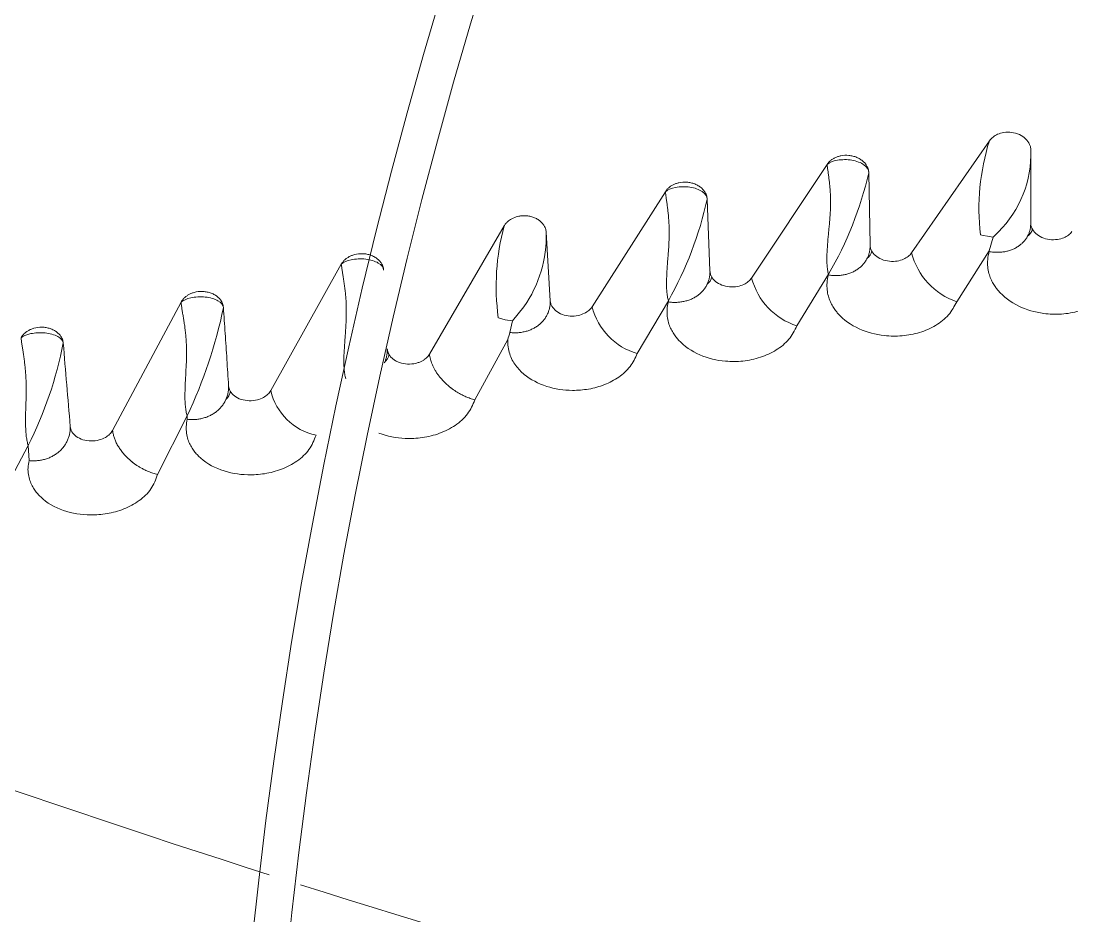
# Model space of a CAD drawing. Header units: millimetres. Extents: x 113490 to 142599, y -20467 to 115.
# Drawn here: x 133318.2 to 133390.1, y -10251.9 to -10190.7 of the extents above; entities that cross this region are included whole.
import ezdxf

# ---------------------------------------------------------------- set-up
doc = ezdxf.new("R2010")
doc.units = ezdxf.units.MM
doc.layers.add('DV3_0', color=7, linetype='Continuous')

msp = doc.modelspace()

# ---------------------------------------------------------------- linework, layer by layer
at = {"layer": 'DV3_0', "color": 7, "linetype": 'Continuous', "lineweight": 15}
for p, q in [((133379.102, -10206.592), (133384.42, -10198.935)), ((133387.256, -10199.563), (133387.242, -10204.527)), ((133368.17, -10208.306), (133373.328, -10200.544)), ((133376.175, -10201.108), (133376.267, -10206.05)), ((133357.265, -10210.278), (133362.274, -10202.405)), ((133365.131, -10202.909), (133365.325, -10207.827)), ((133346.148, -10213.523), (133351.254, -10204.748)), ((133354.132, -10205.173), (133354.411, -10209.856)), ((133385.039, -10205.146), (133384.683, -10205.505)), ((133383.993, -10205.39), (133383.805, -10205.344)), ((133384.286, -10205.449), (133383.993, -10205.39)), ((133384.683, -10205.506), (133384.286, -10205.449)), ((133384.683, -10205.505), (133384.408, -10206.447)), ((133382.194, -10209.93), (133384.408, -10206.447)), ((133384.408, -10206.447), (133384.405, -10206.498)), ((133335.31, -10216.005), (133340.129, -10207.365)), ((133371.267, -10211.576), (133373.42, -10208.052)), ((133373.42, -10208.051), (133373.418, -10208.098)), ((133324.493, -10218.734), (133329.176, -10209.965)), ((133352.608, -10210.271), (133351.831, -10211.246)), ((133360.354, -10213.475), (133362.478, -10209.858)), ((133362.478, -10209.858), (133362.478, -10209.94)), ((133351.337, -10211.157), (133350.86, -10211.021)), ((133351.831, -10211.246), (133351.337, -10211.157)), ((133351.831, -10211.246), (133351.654, -10212.036)), ((133349.253, -10216.64), (133351.503, -10212.511)), ((133327.573, -10221.74), (133329.593, -10217.734)), ((133329.593, -10217.733), (133329.6, -10217.967)), ((133315.452, -10225.951), (133318.732, -10219.763)), ((133318.732, -10219.762), (133318.783, -10220.791))]:
    msp.add_line(p, q, dxfattribs=at)
for centre, radius, start, end in [((133678.238, -10288.99), 477.5, 136.98025, 223.01975), ((133678.238, -10288.99), 456, 136.22822, 225.34418), ((133678.238, -10288.99), 453.5, 135.99119, 225.55886), ((133678.238, -10288.99), 343.5, 135.65946, 225.62289), ((133678.238, -10288.99), 346, 136.50602, 225.32035), ((133399.216, -10203.588), 15.511, 162.54213, 186.50253), ((133379.703, -10199.795), 7.557, 314.92233, 1.76239), ((133352.348, -10195.671), 24.439, 329.56586, 347.14778), ((133340.773, -10197.592), 24.932, 330.52894, 347.68668), ((133366.61, -10208.861), 15.898, 165.00298, 187.80676), ((133345.779, -10205.452), 8.357, 324.79019, 1.91433), ((133386.543, -10204.758), 0.842, 303.77478, 346.84189), ((133375.52, -10206.251), 0.897, 305.88427, 346.71446), ((133383.754, -10205.384), 4.806, 194.55048, 251.06411), ((133364.539, -10208), 0.942, 307.57461, 346.42967), ((133372.681, -10207.136), 4.66, 194.54387, 252.336), ((133600.503, -9418.197), 872.245, 245.061749, 252.291432), ((133300.415, -10203.855), 32.31, 334.56136, 348.45555), ((133361.633, -10209.149), 4.511, 194.49093, 253.53002), ((133357.296, -10214.084), 6.003, 160.05662, 164.81001), ((133294.295, -10207.516), 27.334, 333.38163, 348.95989), ((128184.049, -10647.425), 5155.431, 4.77297, 4.836578), ((133342.366, -10213.289), 1.068, 310.83867, 346.42868), ((133331.487, -10215.791), 1.106, 312.11245, 346.08773), ((133339.251, -10215.11), 4.041, 192.7941, 257.83161), ((133600.503, -9418.197), 872.245, 252.439478, 259.620226), ((133876.025, -8443.286), 1921.389, 250.257884, 253.587263)]:
    msp.add_arc(centre, radius, start, end, dxfattribs=at)
for points, knots in [([(133384.42, -10198.935), (133384.497, -10198.84), (133384.648, -10198.657), (133384.993, -10198.457), (133385.429, -10198.328), (133385.954, -10198.321), (133386.484, -10198.472), (133386.92, -10198.763), (133387.151, -10199.087), (133387.246, -10199.361), (133387.252, -10199.496), (133387.256, -10199.563)], [0, 0, 0, 0, 0.104171, 0.202862, 0.315207, 0.453016, 0.596047, 0.736876, 0.874614, 0.938161, 1, 1, 1, 1]), ([(133373.328, -10200.544), (133373.344, -10200.521), (133373.374, -10200.475), (133373.428, -10200.409), (133373.488, -10200.346), (133373.576, -10200.266), (133373.698, -10200.174), (133373.868, -10200.079), (133374.061, -10200), (133374.377, -10199.918), (133374.733, -10199.901), (133375.094, -10199.963), (133375.354, -10200.05), (133375.593, -10200.173), (133375.798, -10200.327), (133375.963, -10200.505), (133376.07, -10200.678), (133376.133, -10200.835), (133376.167, -10200.971), (133376.172, -10201.062), (133376.175, -10201.108)], [0, 0, 0, 0, 0.024134, 0.04836, 0.072806, 0.097596, 0.147346, 0.197463, 0.253452, 0.310188, 0.44873, 0.519838, 0.591578, 0.663957, 0.735397, 0.803684, 0.871681, 0.915225, 0.957782, 1, 1, 1, 1]), ([(133373.328, -10200.544), (133373.48, -10200.415), (133373.736, -10200.308), (133374.342, -10200.199), (133374.693, -10200.195), (133375.341, -10200.305), (133375.638, -10200.418), (133376.055, -10200.722), (133376.173, -10200.913), (133376.175, -10201.108)], [0, 0, 0, 0, 0.25, 0.25, 0.5, 0.5, 0.75, 0.75, 1, 1, 1, 1]), ([(133373.42, -10208.051), (133373.408, -10208.002), (133373.385, -10207.9), (133373.359, -10207.74), (133373.338, -10207.573), (133373.323, -10207.397), (133373.309, -10207.106), (133373.316, -10206.643), (133373.358, -10206.012), (133373.415, -10205.383), (133373.464, -10204.876), (133373.511, -10204.383), (133373.545, -10203.865), (133373.565, -10203.328), (133373.563, -10202.895), (133373.552, -10202.546), (133373.531, -10202.212), (133373.502, -10201.892), (133373.468, -10201.588), (133373.431, -10201.299), (133373.393, -10201.028), (133373.357, -10200.772), (133373.338, -10200.621), (133373.328, -10200.544)], [0, 0, 0, 0, 0.022409, 0.045589, 0.069571, 0.094381, 0.120045, 0.191549, 0.285493, 0.377196, 0.444191, 0.486257, 0.570457, 0.643705, 0.688578, 0.731351, 0.772306, 0.811765, 0.850086, 0.887654, 0.924879, 0.962184, 1, 1, 1, 1]), ([(133362.274, -10202.405), (133362.289, -10202.382), (133362.319, -10202.335), (133362.371, -10202.269), (133362.429, -10202.205), (133362.515, -10202.123), (133362.635, -10202.03), (133362.802, -10201.931), (133362.993, -10201.848), (133363.307, -10201.76), (133363.663, -10201.735), (133364.026, -10201.788), (133364.289, -10201.871), (133364.531, -10201.989), (133364.739, -10202.138), (133364.908, -10202.312), (133365.017, -10202.483), (133365.083, -10202.638), (133365.12, -10202.773), (133365.127, -10202.863), (133365.131, -10202.909)], [0, 0, 0, 0, 0.024029, 0.048159, 0.072516, 0.097221, 0.146847, 0.196862, 0.252882, 0.309652, 0.448785, 0.520176, 0.59216, 0.664628, 0.736101, 0.804272, 0.872116, 0.915511, 0.957922, 1, 1, 1, 1]), ([(133362.274, -10202.405), (133362.421, -10202.276), (133362.673, -10202.168), (133363.275, -10202.052), (133363.625, -10202.044), (133364.275, -10202.141), (133364.576, -10202.247), (133365, -10202.537), (133365.124, -10202.72), (133365.131, -10202.909)], [0, 0, 0, 0, 0.25, 0.25, 0.5, 0.5, 0.75, 0.75, 1, 1, 1, 1]), ([(133362.478, -10209.858), (133362.466, -10209.809), (133362.442, -10209.71), (133362.413, -10209.553), (133362.389, -10209.389), (133362.371, -10209.217), (133362.352, -10208.931), (133362.35, -10208.477), (133362.38, -10207.854), (133362.424, -10207.231), (133362.463, -10206.729), (133362.502, -10206.242), (133362.526, -10205.729), (133362.537, -10205.194), (133362.53, -10204.762), (133362.513, -10204.414), (133362.488, -10204.079), (133362.456, -10203.759), (133362.419, -10203.455), (133362.379, -10203.165), (133362.34, -10202.893), (133362.303, -10202.635), (133362.284, -10202.482), (133362.274, -10202.405)], [0, 0, 0, 0, 0.022201, 0.045152, 0.068882, 0.093418, 0.118782, 0.189613, 0.28218, 0.374375, 0.441059, 0.481971, 0.566408, 0.639815, 0.684963, 0.728061, 0.769391, 0.809271, 0.848051, 0.886111, 0.923847, 0.961672, 1, 1, 1, 1]), ([(133351.254, -10204.748), (133351.272, -10204.72), (133351.306, -10204.666), (133351.363, -10204.59), (133351.425, -10204.519), (133351.509, -10204.435), (133351.625, -10204.342), (133351.848, -10204.206), (133352.128, -10204.1), (133352.457, -10204.049), (133352.735, -10204.044), (133353.015, -10204.081), (133353.279, -10204.159), (133353.521, -10204.272), (133353.73, -10204.418), (133353.901, -10204.589), (133354.014, -10204.758), (133354.082, -10204.911), (133354.12, -10205.041), (133354.128, -10205.129), (133354.132, -10205.173)], [0, 0, 0, 0, 0.028167, 0.055348, 0.081659, 0.107229, 0.154212, 0.202321, 0.315456, 0.382435, 0.455458, 0.52668, 0.598478, 0.669805, 0.740218, 0.808365, 0.876005, 0.918304, 0.959423, 1, 1, 1, 1]), ([(133384.405, -10206.498), (133384.453, -10206.507), (133384.55, -10206.524), (133384.695, -10206.54), (133384.839, -10206.549), (133384.982, -10206.551), (133385.124, -10206.547), (133385.264, -10206.535), (133385.402, -10206.518), (133385.537, -10206.493), (133385.67, -10206.462), (133385.799, -10206.425), (133385.924, -10206.382), (133386.046, -10206.333), (133386.163, -10206.278), (133386.276, -10206.218), (133386.383, -10206.152), (133386.486, -10206.08), (133386.582, -10206.003), (133386.673, -10205.922), (133386.757, -10205.835), (133386.836, -10205.744), (133386.908, -10205.649), (133386.974, -10205.551), (133387.033, -10205.448), (133387.085, -10205.342), (133387.13, -10205.233), (133387.168, -10205.121), (133387.198, -10205.007), (133387.221, -10204.89), (133387.236, -10204.77), (133387.244, -10204.65), (133387.242, -10204.568), (133387.242, -10204.527)], [0, 0, 0, 0, 0.030744, 0.061438, 0.092125, 0.122844, 0.153625, 0.184492, 0.215464, 0.246557, 0.277781, 0.309144, 0.340652, 0.372311, 0.404123, 0.436093, 0.468225, 0.500527, 0.533, 0.565643, 0.598448, 0.631405, 0.6645, 0.69772, 0.731048, 0.76447, 0.797969, 0.831532, 0.865147, 0.898805, 0.9325, 0.966231, 1, 1, 1, 1]), ([(133387.242, -10204.527), (133387.246, -10204.591), (133387.254, -10204.721), (133387.346, -10204.978), (133387.572, -10205.28), (133387.999, -10205.552), (133388.525, -10205.696), (133389.054, -10205.693), (133389.501, -10205.573), (133389.787, -10205.412), (133389.963, -10205.262), (133390.031, -10205.178), (133390.065, -10205.136)], [0, 0, 0, 0, 0.06232, 0.125391, 0.257745, 0.398304, 0.543526, 0.684373, 0.802176, 0.903379, 0.95178, 1, 1, 1, 1]), ([(133340.129, -10207.365), (133340.142, -10207.341), (133340.169, -10207.293), (133340.218, -10207.223), (133340.272, -10207.156), (133340.353, -10207.07), (133340.468, -10206.971), (133340.631, -10206.864), (133340.819, -10206.772), (133341.133, -10206.668), (133341.496, -10206.628), (133341.869, -10206.669), (133342.141, -10206.743), (133342.392, -10206.855), (133342.608, -10207.001), (133342.782, -10207.172), (133342.896, -10207.341), (133342.966, -10207.495), (133343.005, -10207.629), (133343.012, -10207.72), (133343.016, -10207.765)], [0, 0, 0, 0, 0.023863, 0.047824, 0.072015, 0.09656, 0.145727, 0.195355, 0.251243, 0.307931, 0.448733, 0.521024, 0.59385, 0.666733, 0.738421, 0.806257, 0.87365, 0.91656, 0.958451, 1, 1, 1, 1]), ([(133373.418, -10208.097), (133373.467, -10208.105), (133373.564, -10208.121), (133373.71, -10208.134), (133373.855, -10208.141), (133373.999, -10208.141), (133374.142, -10208.134), (133374.282, -10208.12), (133374.421, -10208.1), (133374.556, -10208.073), (133374.689, -10208.039), (133374.819, -10208), (133374.945, -10207.954), (133375.067, -10207.902), (133375.184, -10207.845), (133375.297, -10207.781), (133375.405, -10207.713), (133375.507, -10207.638), (133375.604, -10207.559), (133375.695, -10207.475), (133375.78, -10207.386), (133375.859, -10207.292), (133375.931, -10207.195), (133375.997, -10207.094), (133376.056, -10206.989), (133376.109, -10206.88), (133376.154, -10206.769), (133376.192, -10206.655), (133376.223, -10206.538), (133376.246, -10206.419), (133376.261, -10206.298), (133376.269, -10206.175), (133376.268, -10206.091), (133376.267, -10206.05)], [0, 0, 0, 0, 0.030624, 0.061201, 0.091776, 0.122388, 0.153068, 0.183841, 0.214727, 0.245741, 0.276895, 0.308198, 0.339656, 0.371275, 0.403058, 0.43501, 0.467136, 0.499442, 0.53193, 0.564598, 0.597438, 0.630439, 0.663587, 0.696868, 0.730267, 0.763765, 0.797349, 0.831004, 0.864717, 0.898478, 0.93228, 0.96612, 1, 1, 1, 1]), ([(133376.267, -10206.05), (133376.273, -10206.114), (133376.284, -10206.243), (133376.381, -10206.496), (133376.613, -10206.792), (133377.044, -10207.053), (133377.574, -10207.185), (133378.103, -10207.17), (133378.546, -10207.041), (133378.828, -10206.874), (133379.002, -10206.72), (133379.069, -10206.635), (133379.102, -10206.592)], [0, 0, 0, 0, 0.062043, 0.124815, 0.256609, 0.396962, 0.54245, 0.683803, 0.801715, 0.902665, 0.951541, 1, 1, 1, 1]), ([(133384.405, -10206.498), (133384.363, -10206.681), (133384.284, -10207.028), (133384.293, -10207.531), (133384.374, -10207.975), (133384.508, -10208.357), (133384.67, -10208.676), (133384.84, -10208.936), (133385.304, -10209.533), (133386.327, -10210.304), (133387.92, -10210.761), (133389.353, -10210.812), (133390.573, -10210.606), (133391.683, -10210.142), (133392.609, -10209.447), (133392.959, -10208.837), (133393.134, -10208.532)], [0, 0, 0, 0, 0.049983, 0.095305, 0.136089, 0.172395, 0.204188, 0.231394, 0.253924, 0.400322, 0.537539, 0.629207, 0.722264, 0.815359, 0.907832, 1, 1, 1, 1]), ([(133340.129, -10207.365), (133340.261, -10207.235), (133340.506, -10207.124), (133341.105, -10206.995), (133341.46, -10206.977), (133342.126, -10207.054), (133342.436, -10207.149), (133342.877, -10207.415), (133343.008, -10207.588), (133343.016, -10207.765)], [0, 0, 0, 0, 0.25, 0.25, 0.5, 0.5, 0.75, 0.75, 1, 1, 1, 1]), ([(133340.432, -10215.19), (133340.419, -10215.139), (133340.393, -10215.035), (133340.363, -10214.87), (133340.338, -10214.697), (133340.319, -10214.515), (133340.3, -10214.214), (133340.3, -10213.734), (133340.333, -10213.082), (133340.379, -10212.431), (133340.417, -10211.905), (133340.453, -10211.395), (133340.471, -10210.859), (133340.471, -10210.305), (133340.452, -10209.857), (133340.425, -10209.495), (133340.388, -10209.146), (133340.345, -10208.81), (133340.297, -10208.489), (133340.248, -10208.182), (133340.201, -10207.891), (133340.158, -10207.614), (133340.139, -10207.448), (133340.129, -10207.365)], [0, 0, 0, 0, 0.022237, 0.045248, 0.069066, 0.093718, 0.119229, 0.190368, 0.28422, 0.374892, 0.441624, 0.484155, 0.567317, 0.639831, 0.684339, 0.726905, 0.76784, 0.807487, 0.846217, 0.884424, 0.922516, 0.960904, 1, 1, 1, 1]), ([(133362.478, -10209.94), (133362.527, -10209.947), (133362.624, -10209.961), (133362.771, -10209.972), (133362.916, -10209.976), (133363.06, -10209.974), (133363.202, -10209.964), (133363.343, -10209.948), (133363.481, -10209.925), (133363.617, -10209.896), (133363.749, -10209.86), (133363.879, -10209.818), (133364.004, -10209.769), (133364.126, -10209.715), (133364.243, -10209.655), (133364.356, -10209.59), (133364.464, -10209.519), (133364.566, -10209.442), (133364.662, -10209.361), (133364.753, -10209.274), (133364.838, -10209.183), (133364.916, -10209.088), (133364.988, -10208.989), (133365.054, -10208.885), (133365.113, -10208.778), (133365.165, -10208.668), (133365.211, -10208.555), (133365.249, -10208.439), (133365.28, -10208.321), (133365.303, -10208.2), (133365.319, -10208.077), (133365.327, -10207.953), (133365.326, -10207.869), (133365.325, -10207.827)], [0, 0, 0, 0, 0.03052, 0.060997, 0.091475, 0.121995, 0.152587, 0.183277, 0.214087, 0.245032, 0.276126, 0.307376, 0.338791, 0.370375, 0.402134, 0.434072, 0.466194, 0.498504, 0.531007, 0.563699, 0.59657, 0.629611, 0.662807, 0.696143, 0.729602, 0.763169, 0.796826, 0.83056, 0.864356, 0.898204, 0.932096, 0.966028, 1, 1, 1, 1]), ([(133365.325, -10207.827), (133365.332, -10207.89), (133365.345, -10208.019), (133365.448, -10208.269), (133365.686, -10208.559), (133366.123, -10208.81), (133366.657, -10208.931), (133367.186, -10208.904), (133367.626, -10208.765), (133367.903, -10208.592), (133368.073, -10208.436), (133368.138, -10208.349), (133368.17, -10208.306)], [0, 0, 0, 0, 0.061808, 0.124342, 0.255812, 0.396242, 0.54227, 0.68426, 0.802287, 0.903034, 0.951693, 1, 1, 1, 1]), ([(133373.418, -10208.097), (133373.38, -10208.274), (133373.308, -10208.612), (133373.32, -10209.102), (133373.402, -10209.538), (133373.539, -10209.918), (133373.706, -10210.24), (133373.885, -10210.507), (133374.367, -10211.104), (133375.42, -10211.861), (133377.028, -10212.281), (133378.462, -10212.301), (133379.673, -10212.071), (133380.774, -10211.585), (133381.691, -10210.866), (133382.026, -10210.243), (133382.194, -10209.93)], [0, 0, 0, 0, 0.048201, 0.09227, 0.132334, 0.168466, 0.200643, 0.228802, 0.25286, 0.399444, 0.537774, 0.628473, 0.721072, 0.814191, 0.907038, 1, 1, 1, 1]), ([(133329.176, -10209.965), (133329.189, -10209.94), (133329.215, -10209.892), (133329.262, -10209.822), (133329.315, -10209.754), (133329.394, -10209.668), (133329.507, -10209.567), (133329.666, -10209.458), (133329.852, -10209.364), (133330.164, -10209.255), (133330.526, -10209.209), (133330.902, -10209.244), (133331.176, -10209.314), (133331.43, -10209.422), (133331.649, -10209.564), (133331.827, -10209.733), (133331.944, -10209.9), (133332.016, -10210.053), (133332.057, -10210.186), (133332.067, -10210.276), (133332.072, -10210.321)], [0, 0, 0, 0, 0.023808, 0.047726, 0.071885, 0.096412, 0.145198, 0.194482, 0.250252, 0.306836, 0.44823, 0.520887, 0.594068, 0.667165, 0.739009, 0.806802, 0.874094, 0.916845, 0.958589, 1, 1, 1, 1]), ([(133329.176, -10209.965), (133329.304, -10209.838), (133329.544, -10209.727), (133330.139, -10209.596), (133330.493, -10209.575), (133331.161, -10209.643), (133331.474, -10209.731), (133331.923, -10209.985), (133332.058, -10210.15), (133332.072, -10210.321)], [0, 0, 0, 0, 0.25, 0.25, 0.5, 0.5, 0.75, 0.75, 1, 1, 1, 1]), ([(133329.593, -10217.733), (133329.579, -10217.684), (133329.551, -10217.581), (133329.518, -10217.42), (133329.491, -10217.251), (133329.469, -10217.073), (133329.444, -10216.777), (133329.434, -10216.306), (133329.455, -10215.662), (133329.488, -10215.018), (133329.516, -10214.498), (133329.543, -10213.994), (133329.552, -10213.464), (133329.544, -10212.913), (133329.519, -10212.466), (133329.487, -10212.104), (133329.446, -10211.755), (133329.399, -10211.419), (133329.348, -10211.097), (133329.297, -10210.789), (133329.248, -10210.496), (133329.205, -10210.217), (133329.186, -10210.049), (133329.176, -10209.965)], [0, 0, 0, 0, 0.022002, 0.044764, 0.068319, 0.092694, 0.117911, 0.188328, 0.280844, 0.371809, 0.438209, 0.479748, 0.562928, 0.635555, 0.680347, 0.723252, 0.76458, 0.804675, 0.843903, 0.882652, 0.921318, 0.960302, 1, 1, 1, 1]), ([(133332.072, -10210.321), (133332.091, -10210.616), (133332.131, -10211.209), (133332.19, -10212.097), (133332.249, -10212.988), (133332.308, -10213.883), (133332.367, -10214.782), (133332.406, -10215.381), (133332.426, -10215.682)], [0, 0, 0, 0, 0.163352, 0.328023, 0.494015, 0.661335, 0.829994, 1, 1, 1, 1]), ([(133351.654, -10212.036), (133351.701, -10212.041), (133351.797, -10212.05), (133351.939, -10212.056), (133352.081, -10212.055), (133352.221, -10212.047), (133352.359, -10212.033), (133352.495, -10212.012), (133352.629, -10211.984), (133352.761, -10211.951), (133352.889, -10211.911), (133353.014, -10211.866), (133353.136, -10211.814), (133353.253, -10211.757), (133353.366, -10211.695), (133353.475, -10211.627), (133353.579, -10211.554), (133353.677, -10211.475), (133353.77, -10211.392), (133353.858, -10211.304), (133353.939, -10211.212), (133354.015, -10211.116), (133354.085, -10211.016), (133354.148, -10210.912), (133354.205, -10210.805), (133354.256, -10210.695), (133354.299, -10210.582), (133354.336, -10210.466), (133354.366, -10210.348), (133354.389, -10210.228), (133354.404, -10210.105), (133354.413, -10209.982), (133354.412, -10209.898), (133354.411, -10209.856)], [0, 0, 0, 0, 0.030265, 0.060513, 0.090787, 0.121122, 0.15155, 0.182096, 0.21278, 0.243616, 0.274618, 0.305794, 0.337151, 0.368694, 0.400427, 0.432355, 0.464482, 0.496811, 0.529346, 0.562081, 0.595008, 0.628116, 0.661391, 0.694819, 0.728381, 0.762063, 0.795848, 0.82972, 0.863667, 0.897675, 0.931737, 0.965846, 1, 1, 1, 1]), ([(133354.411, -10209.856), (133354.419, -10209.92), (133354.435, -10210.047), (133354.543, -10210.294), (133354.786, -10210.579), (133355.23, -10210.821), (133355.767, -10210.931), (133356.296, -10210.893), (133356.732, -10210.745), (133357.006, -10210.568), (133357.171, -10210.409), (133357.234, -10210.322), (133357.265, -10210.278)], [0, 0, 0, 0, 0.061572, 0.123849, 0.255018, 0.395564, 0.542157, 0.684789, 0.802921, 0.903424, 0.951914, 1, 1, 1, 1]), ([(133362.478, -10209.94), (133362.443, -10210.112), (133362.377, -10210.442), (133362.394, -10210.92), (133362.479, -10211.348), (133362.618, -10211.723), (133362.79, -10212.045), (133362.977, -10212.316), (133363.474, -10212.909), (133364.551, -10213.648), (133366.168, -10214.032), (133367.596, -10214.021), (133368.793, -10213.771), (133369.882, -10213.267), (133370.786, -10212.529), (133371.106, -10211.895), (133371.267, -10211.576)], [0, 0, 0, 0, 0.046866, 0.089983, 0.129484, 0.165451, 0.19787, 0.226685, 0.25182, 0.39873, 0.538192, 0.627822, 0.719907, 0.813023, 0.906239, 1, 1, 1, 1]), ([(133318.237, -10212.399), (133318.25, -10212.375), (133318.276, -10212.329), (133318.323, -10212.262), (133318.375, -10212.196), (133318.453, -10212.112), (133318.563, -10212.013), (133318.722, -10211.905), (133318.905, -10211.812), (133319.217, -10211.702), (133319.578, -10211.655), (133319.952, -10211.689), (133320.224, -10211.758), (133320.476, -10211.865), (133320.694, -10212.004), (133320.872, -10212.17), (133320.99, -10212.334), (133321.064, -10212.486), (133321.107, -10212.617), (133321.118, -10212.706), (133321.123, -10212.75)], [0, 0, 0, 0, 0.023224, 0.046559, 0.070122, 0.094029, 0.142577, 0.19164, 0.247919, 0.304972, 0.44783, 0.520778, 0.594184, 0.66739, 0.739327, 0.807118, 0.874376, 0.917068, 0.958723, 1, 1, 1, 1]), ([(133318.237, -10212.399), (133318.368, -10212.278), (133318.609, -10212.174), (133319.2, -10212.051), (133319.55, -10212.032), (133320.211, -10212.098), (133320.521, -10212.183), (133320.968, -10212.426), (133321.105, -10212.585), (133321.123, -10212.75)], [0, 0, 0, 0, 0.25, 0.25, 0.5, 0.5, 0.75, 0.75, 1, 1, 1, 1]), ([(133318.732, -10219.763), (133318.718, -10219.716), (133318.689, -10219.621), (133318.654, -10219.471), (133318.624, -10219.313), (133318.599, -10219.147), (133318.567, -10218.872), (133318.545, -10218.435), (133318.546, -10217.83), (133318.561, -10217.226), (133318.577, -10216.74), (133318.593, -10216.269), (133318.594, -10215.769), (133318.582, -10215.243), (133318.556, -10214.814), (133318.525, -10214.464), (133318.487, -10214.126), (133318.444, -10213.802), (133318.397, -10213.49), (133318.35, -10213.193), (133318.306, -10212.911), (133318.265, -10212.642), (133318.247, -10212.48), (133318.237, -10212.399)], [0, 0, 0, 0, 0.021649, 0.044054, 0.067247, 0.091253, 0.116094, 0.185169, 0.275206, 0.366062, 0.431165, 0.470125, 0.553471, 0.626346, 0.672137, 0.716118, 0.758577, 0.799825, 0.840195, 0.880037, 0.91971, 0.959577, 1, 1, 1, 1]), ([(133343.069, -10214.117), (133343.085, -10214.085), (133343.117, -10214.014), (133343.159, -10213.902), (133343.197, -10213.782), (133343.227, -10213.66), (133343.25, -10213.536), (133343.266, -10213.41), (133343.274, -10213.283), (133343.273, -10213.197), (133343.272, -10213.154)], [0.7337345, 0.7337345, 0.7337345, 0.7337345, 0.7628649, 0.7965844, 0.8303767, 0.8642271, 0.8981227, 0.9320539, 0.9660139, 1, 1, 1, 1]), ([(133343.272, -10213.154), (133343.274, -10213.179), (133343.278, -10213.23), (133343.293, -10213.305), (133343.314, -10213.379), (133343.342, -10213.452), (133343.396, -10213.561), (133343.493, -10213.701), (133343.659, -10213.858), (133343.863, -10213.992), (133344.187, -10214.133), (133344.648, -10214.22), (133345.11, -10214.177), (133345.433, -10214.08), (133345.629, -10213.993), (133345.798, -10213.892), (133345.938, -10213.78), (133346.059, -10213.658), (133346.119, -10213.568), (133346.148, -10213.523)], [0, 0, 0, 0, 0.024403, 0.048716, 0.073078, 0.097627, 0.122498, 0.187206, 0.253061, 0.322964, 0.39398, 0.541384, 0.684938, 0.744578, 0.803456, 0.853954, 0.903766, 0.952151, 1, 1, 1, 1]), ([(133351.503, -10212.511), (133351.503, -10212.682), (133351.504, -10213.014), (133351.619, -10213.486), (133351.801, -10213.912), (133352.039, -10214.289), (133352.316, -10214.615), (133352.929, -10215.184), (133354.105, -10215.806), (133355.696, -10216.042), (133357.049, -10215.933), (133358.138, -10215.63), (133359.12, -10215.11), (133359.93, -10214.385), (133360.212, -10213.78), (133360.354, -10213.475)], [0, 0, 0, 0, 0.04854, 0.0945, 0.138055, 0.179268, 0.218149, 0.254623, 0.40285, 0.546551, 0.633793, 0.723693, 0.814955, 0.906909, 1, 1, 1, 1]), ([(133349.253, -10216.641), (133349.198, -10216.626), (133349.091, -10216.594), (133348.934, -10216.54), (133348.785, -10216.483), (133348.643, -10216.424), (133348.51, -10216.364), (133348.385, -10216.302), (133348.268, -10216.241), (133348.16, -10216.18), (133348.059, -10216.12), (133347.965, -10216.062), (133347.879, -10216.006), (133347.801, -10215.952), (133347.73, -10215.901), (133347.665, -10215.852), (133347.607, -10215.808), (133347.555, -10215.767), (133347.51, -10215.729), (133347.47, -10215.696), (133347.437, -10215.667), (133347.409, -10215.642), (133347.386, -10215.622), (133347.369, -10215.607), (133347.357, -10215.596), (133347.277, -10215.524), (133347.135, -10215.39), (133346.948, -10215.187), (133346.784, -10214.986), (133346.642, -10214.786), (133346.521, -10214.59), (133346.419, -10214.397), (133346.335, -10214.21), (133346.267, -10214.028), (133346.215, -10213.853), (133346.174, -10213.684), (133346.157, -10213.576), (133346.148, -10213.523)], [0, 0, 0, 0, 0.034123, 0.06675, 0.09792, 0.12766, 0.15599, 0.182924, 0.208471, 0.232639, 0.255429, 0.276844, 0.296882, 0.315543, 0.332825, 0.348723, 0.363236, 0.376358, 0.388086, 0.398416, 0.407345, 0.414868, 0.420982, 0.425684, 0.428973, 0.430847, 0.490957, 0.549235, 0.605761, 0.660585, 0.713745, 0.765274, 0.815208, 0.863593, 0.91048, 0.955927, 1, 1, 1, 1]), ([(133329.6, -10217.966), (133329.649, -10217.972), (133329.747, -10217.982), (133329.894, -10217.989), (133330.04, -10217.988), (133330.184, -10217.98), (133330.327, -10217.964), (133330.467, -10217.942), (133330.605, -10217.913), (133330.74, -10217.878), (133330.872, -10217.836), (133331, -10217.787), (133331.125, -10217.733), (133331.245, -10217.672), (133331.361, -10217.606), (133331.472, -10217.534), (133331.578, -10217.457), (133331.679, -10217.374), (133331.774, -10217.287), (133331.863, -10217.194), (133331.946, -10217.098), (133332.023, -10216.996), (133332.094, -10216.891), (133332.159, -10216.783), (133332.217, -10216.671), (133332.268, -10216.555), (133332.312, -10216.437), (133332.35, -10216.316), (133332.38, -10216.193), (133332.403, -10216.068), (133332.419, -10215.941), (133332.427, -10215.812), (133332.426, -10215.725), (133332.426, -10215.682)], [0, 0, 0, 0, 0.030308, 0.060567, 0.09083, 0.121138, 0.151527, 0.182026, 0.21266, 0.243447, 0.274401, 0.305534, 0.336854, 0.368368, 0.400081, 0.431998, 0.464123, 0.496463, 0.529018, 0.561781, 0.594743, 0.627891, 0.661209, 0.69468, 0.728285, 0.762007, 0.795828, 0.82973, 0.863698, 0.897718, 0.931779, 0.965875, 1, 1, 1, 1]), ([(133332.426, -10215.682), (133332.434, -10215.745), (133332.451, -10215.872), (133332.562, -10216.118), (133332.815, -10216.399), (133333.272, -10216.632), (133333.825, -10216.725), (133334.363, -10216.666), (133334.8, -10216.498), (133335.066, -10216.307), (133335.223, -10216.14), (133335.281, -10216.05), (133335.31, -10216.005)], [0, 0, 0, 0, 0.060685, 0.122132, 0.252219, 0.393086, 0.541388, 0.685757, 0.80418, 0.904063, 0.952325, 1, 1, 1, 1]), ([(133342.7, -10218.916), (133343.261, -10219.13), (133344.259, -10219.321), (133345.687, -10219.255), (133346.869, -10218.964), (133347.946, -10218.419), (133348.83, -10217.635), (133349.112, -10216.974), (133349.253, -10216.641)], [0.3972733, 0.3972733, 0.3972733, 0.3972733, 0.5378895, 0.6256928, 0.7171017, 0.8104865, 0.9045782, 1, 1, 1, 1]), ([(133329.6, -10217.966), (133329.569, -10218.134), (133329.509, -10218.454), (133329.536, -10218.918), (133329.631, -10219.332), (133329.779, -10219.694), (133329.961, -10220.003), (133330.158, -10220.262), (133330.686, -10220.835), (133331.827, -10221.526), (133333.483, -10221.813), (133334.906, -10221.721), (133336.071, -10221.416), (133337.132, -10220.858), (133338.001, -10220.062), (133338.265, -10219.397), (133338.399, -10219.06)], [0, 0, 0, 0, 0.045548, 0.087519, 0.126094, 0.161379, 0.19334, 0.221908, 0.246984, 0.395601, 0.538837, 0.62563, 0.716499, 0.809819, 0.904066, 1, 1, 1, 1]), ([(133318.783, -10220.791), (133318.832, -10220.796), (133318.93, -10220.805), (133319.076, -10220.81), (133319.221, -10220.807), (133319.365, -10220.798), (133319.507, -10220.781), (133319.647, -10220.757), (133319.785, -10220.726), (133319.919, -10220.688), (133320.051, -10220.645), (133320.179, -10220.594), (133320.303, -10220.538), (133320.423, -10220.476), (133320.538, -10220.408), (133320.649, -10220.334), (133320.755, -10220.255), (133320.855, -10220.171), (133320.95, -10220.081), (133321.039, -10219.987), (133321.122, -10219.889), (133321.199, -10219.786), (133321.27, -10219.679), (133321.334, -10219.569), (133321.392, -10219.455), (133321.443, -10219.338), (133321.488, -10219.218), (133321.525, -10219.096), (133321.556, -10218.971), (133321.579, -10218.844), (133321.595, -10218.715), (133321.603, -10218.585), (133321.603, -10218.497), (133321.602, -10218.454)], [0, 0, 0, 0, 0.030136, 0.060229, 0.09033, 0.120484, 0.150727, 0.181089, 0.211596, 0.242267, 0.273117, 0.304158, 0.335401, 0.366851, 0.398516, 0.4304, 0.462508, 0.494847, 0.527415, 0.560208, 0.593214, 0.626421, 0.659811, 0.693369, 0.727075, 0.76091, 0.794856, 0.828896, 0.863012, 0.89719, 0.93142, 0.965692, 1, 1, 1, 1]), ([(133321.602, -10218.454), (133321.612, -10218.516), (133321.631, -10218.643), (133321.747, -10218.887), (133322.005, -10219.165), (133322.468, -10219.391), (133323.025, -10219.475), (133323.563, -10219.408), (133323.995, -10219.233), (133324.257, -10219.039), (133324.41, -10218.871), (133324.466, -10218.78), (133324.493, -10218.734)], [0, 0, 0, 0, 0.060575, 0.121864, 0.251873, 0.393076, 0.542041, 0.686902, 0.805201, 0.904632, 0.952595, 1, 1, 1, 1]), ([(133327.573, -10221.741), (133327.518, -10221.728), (133327.41, -10221.7), (133327.252, -10221.651), (133327.102, -10221.6), (133326.96, -10221.545), (133326.827, -10221.489), (133326.703, -10221.431), (133326.586, -10221.374), (133326.478, -10221.316), (133326.378, -10221.26), (133326.286, -10221.205), (133326.202, -10221.152), (133326.125, -10221.101), (133326.055, -10221.054), (133325.993, -10221.009), (133325.937, -10220.967), (133325.888, -10220.93), (133325.845, -10220.896), (133325.808, -10220.866), (133325.777, -10220.841), (133325.752, -10220.82), (133325.733, -10220.803), (133325.618, -10220.706), (133325.422, -10220.525), (133325.177, -10220.251), (133324.975, -10219.978), (133324.814, -10219.71), (133324.689, -10219.449), (133324.597, -10219.199), (133324.531, -10218.961), (133324.506, -10218.809), (133324.493, -10218.734)], [0, 0, 0, 0, 0.034456, 0.067339, 0.098697, 0.128564, 0.156963, 0.18391, 0.209417, 0.233489, 0.25613, 0.27734, 0.297118, 0.31546, 0.332363, 0.347824, 0.361835, 0.374394, 0.385495, 0.395132, 0.403302, 0.41, 0.415223, 0.418967, 0.502787, 0.583185, 0.66032, 0.734271, 0.805105, 0.872915, 0.937826, 1, 1, 1, 1]), ([(133318.783, -10220.791), (133318.753, -10220.958), (133318.697, -10221.28), (133318.73, -10221.742), (133318.832, -10222.154), (133318.987, -10222.511), (133319.173, -10222.815), (133319.372, -10223.068), (133319.91, -10223.631), (133321.068, -10224.306), (133322.729, -10224.564), (133324.144, -10224.451), (133325.292, -10224.134), (133326.341, -10223.565), (133327.199, -10222.755), (133327.448, -10222.082), (133327.573, -10221.741)], [0, 0, 0, 0, 0.045627, 0.087603, 0.126118, 0.161277, 0.193037, 0.221314, 0.245998, 0.395257, 0.539818, 0.625245, 0.715448, 0.808686, 0.903283, 1, 1, 1, 1])]:
    msp.add_open_spline(points, degree=3, knots=knots, dxfattribs=at)

doc.saveas('drawing.dxf')
